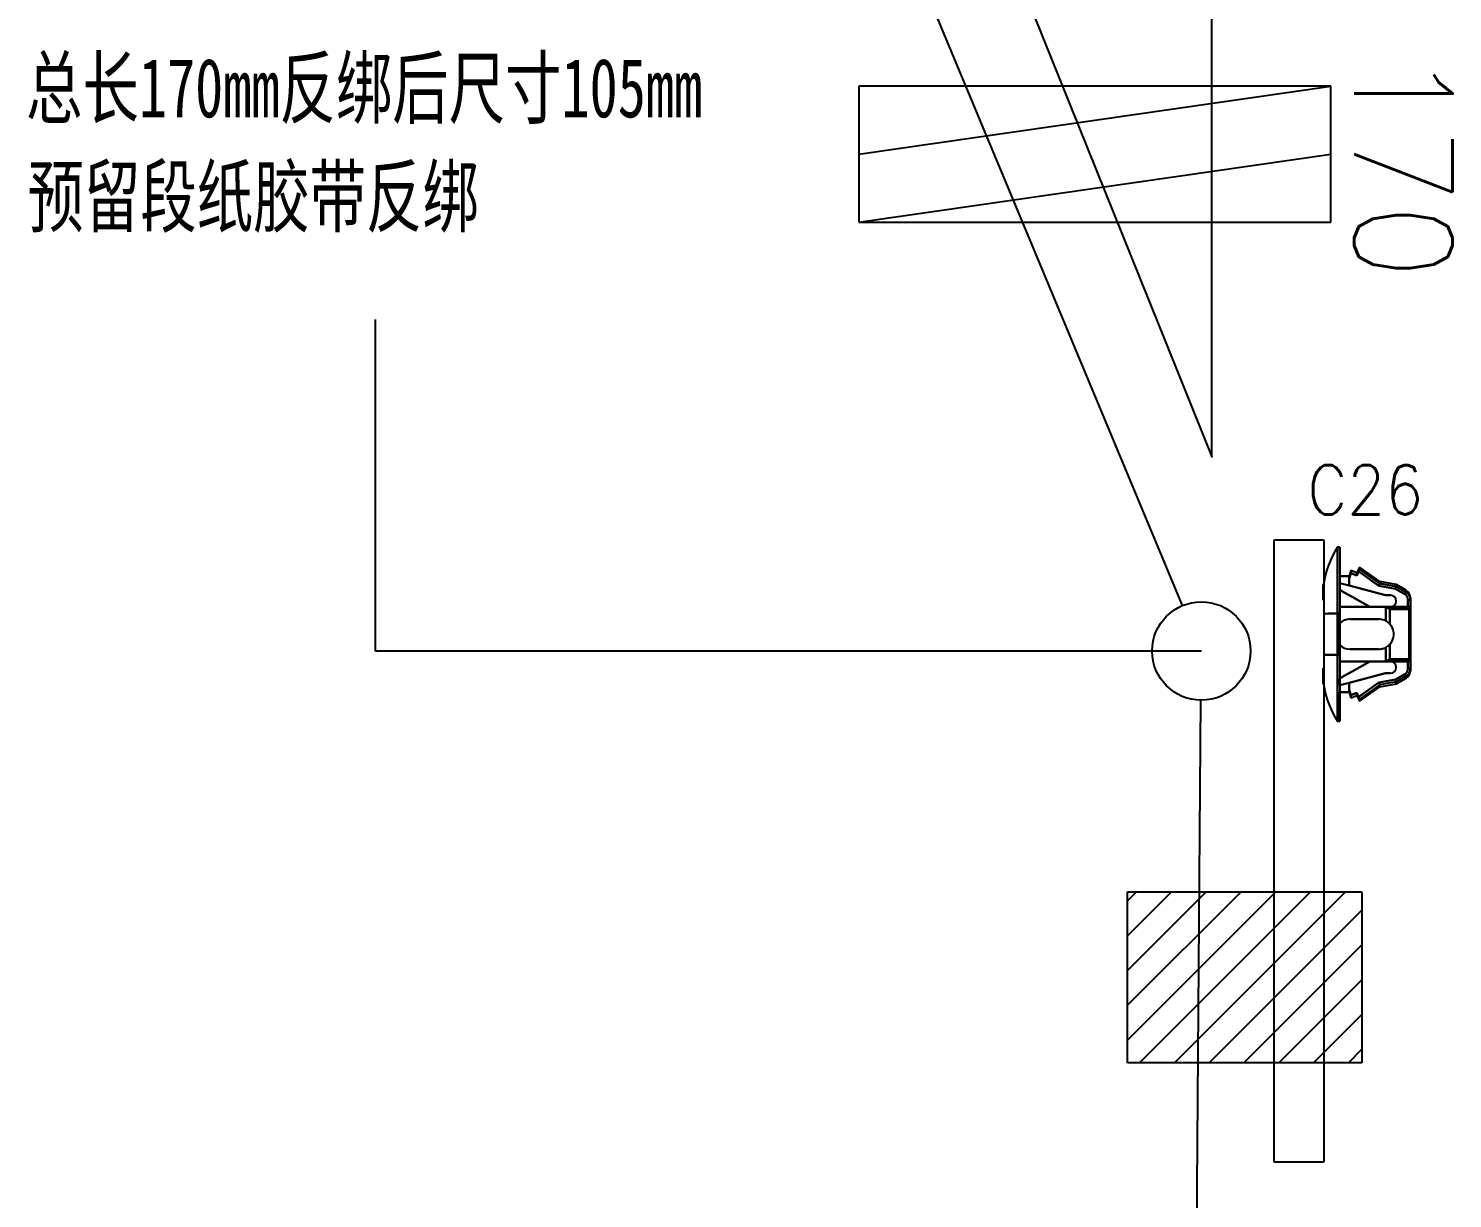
# Model space of a CAD drawing. Header units: inches. Extents: x 47316 to 59086, y 3141 to 11743.
# Drawn here: x 52761.3 to 52833.6, y 8859.3 to 8918.8 of the extents above; entities that cross this region are included whole.
import ezdxf

# ---------------------------------------------------------------- set-up
doc = ezdxf.new("R2010")
doc.units = ezdxf.units.IN
doc.header["$MEASUREMENT"] = 0
doc.styles.add('MtX_FangSong_GB2312', font='')
doc.styles.get("Standard").update_dxf_attribs({"font": ''})
doc.styles.get('MtX_FangSong_GB2312').set_extended_font_data('FangSong_GB2312')
doc.styles.get('Standard').set_extended_font_data('SimSun')
doc.linetypes.add('_VH_OTCON', pattern='A,0.0001,[7,VeSys.shx,S=0.1,R=0,X=0,Y=0],-0.4,[7,VeSys.shx,S=0.1,R=0,X=0,Y=0],-0.4,["X",Standard,S=1,R=0,X=-0.5,Y=-0.5],-0.0001,[7,VeSys.shx,S=0.1,R=0,X=0,Y=0],-0.4', length=1.2002)

msp = doc.modelspace()

# ---------------------------------------------------------------- linework, layer by layer
at = {"color": 0, "lineweight": -2}
for p, q in [((52827.473, 8915.822), (52803.499, 8915.822)), ((52803.499, 8915.822), (52803.499, 8908.908)), ((52803.499, 8912.365), (52827.473, 8915.822)), ((52827.473, 8908.908), (52827.473, 8915.822)), ((52803.499, 8908.908), (52827.473, 8912.365)), ((52803.499, 8908.908), (52827.473, 8908.908)), ((52778.943, 8890.723), (52778.943, 8903.962)), ((52778.943, 8887.129), (52778.943, 8890.723)), ((52820.89, 8887.129), (52778.943, 8887.129)), ((52824.674, 8874.9), (52817.139, 8867.365)), ((52822.907, 8874.9), (52817.139, 8869.132)), ((52821.139, 8874.9), (52817.139, 8870.9)), ((52819.371, 8874.9), (52817.139, 8872.668)), ((52817.603, 8874.9), (52817.139, 8874.436)), ((52817.139, 8866.21), (52817.139, 8874.9)), ((52817.139, 8874.9), (52829.046, 8874.9)), ((52826.442, 8874.9), (52817.752, 8866.21)), ((52828.21, 8874.9), (52819.52, 8866.21)), ((52829.046, 8874.9), (52829.046, 8866.21)), ((52829.046, 8873.968), (52821.288, 8866.21)), ((52829.046, 8872.2), (52823.056, 8866.21)), ((52829.046, 8870.433), (52824.823, 8866.21)), ((52829.046, 8868.665), (52826.591, 8866.21)), ((52829.046, 8866.897), (52828.359, 8866.21)), ((52829.046, 8866.21), (52817.139, 8866.21))]:
    msp.add_line(p, q, dxfattribs=at)
at = {"color": 0, "lineweight": -3}
for p, q in [((52824.592, 8892.779), (52827.119, 8892.779)), ((52827.119, 8892.779), (52827.119, 8861.159)), ((52827.119, 8861.159), (52824.592, 8861.159))]:
    msp.add_line(p, q, dxfattribs=at)
at = {"color": 0}
msp.add_line((52824.592, 8861.159), (52824.592, 8892.779), dxfattribs=at)
at = {"color": 0, "ltscale": 0.2}
for p, q in [((52827.802, 8889.037), (52827.802, 8892.405)), ((52827.802, 8889.037), (52827.802, 8892.405)), ((52827.928, 8889.037), (52827.928, 8892.405)), ((52827.928, 8892.405), (52827.928, 8889.037)), ((52827.802, 8883.564), (52827.802, 8886.932)), ((52827.802, 8886.932), (52827.802, 8883.564)), ((52827.928, 8886.932), (52827.928, 8883.564)), ((52827.928, 8886.932), (52827.928, 8883.564))]:
    msp.add_line(p, q, dxfattribs=at)
at = {"color": 0, "ltscale": 0.0075}
for p, q in [((52827.802, 8892.405), (52827.928, 8892.405)), ((52827.928, 8892.405), (52827.802, 8892.405)), ((52827.802, 8889.037), (52827.928, 8889.037)), ((52827.928, 8889.037), (52827.802, 8889.037)), ((52831.381, 8889.726), (52831.507, 8889.726)), ((52831.381, 8889.726), (52831.507, 8889.726)), ((52831.507, 8889.374), (52831.381, 8889.374)), ((52827.928, 8886.932), (52827.802, 8886.932)), ((52827.802, 8886.932), (52827.928, 8886.932)), ((52831.507, 8886.242), (52831.381, 8886.242)), ((52831.507, 8886.242), (52831.381, 8886.242)), ((52827.802, 8883.564), (52827.928, 8883.564)), ((52827.928, 8883.564), (52827.802, 8883.564))]:
    msp.add_line(p, q, dxfattribs=at)
at = {"color": 0, "ltscale": 0.087396}
for p, q in [((52827.928, 8892.405), (52827.928, 8890.933)), ((52827.928, 8883.564), (52827.928, 8885.036)), ((52827.928, 8883.564), (52827.928, 8885.036))]:
    msp.add_line(p, q, dxfattribs=at)
at = {"color": 0, "ltscale": 0.0875}
for p, q in [((52827.928, 8890.931), (52827.928, 8892.405)), ((52829.907, 8888.742), (52828.434, 8888.742)), ((52828.434, 8888.742), (52829.907, 8888.742)), ((52828.434, 8887.226), (52829.907, 8887.226)), ((52829.907, 8887.226), (52828.434, 8887.226)), ((52829.907, 8887.226), (52828.434, 8887.226))]:
    msp.add_line(p, q, dxfattribs=at)
at = {"color": 0, "ltscale": 0.018183}
msp.add_line((52828.476, 8891.226), (52828.392, 8890.931), dxfattribs=at)
at = {"color": 0, "ltscale": 0.008429}
for p, q in [((52828.476, 8891.084), (52828.476, 8891.226)), ((52828.791, 8885.011), (52828.791, 8884.869))]:
    msp.add_line(p, q, dxfattribs=at)
at = {"color": 0, "ltscale": 0.020195}
for p, q in [((52828.791, 8891.099), (52828.476, 8891.226)), ((52828.476, 8891.084), (52828.791, 8890.957)), ((52828.791, 8890.957), (52828.476, 8891.084)), ((52828.476, 8884.885), (52828.791, 8885.011)), ((52828.791, 8885.011), (52828.476, 8884.885)), ((52828.476, 8884.743), (52828.791, 8884.869))]:
    msp.add_line(p, q, dxfattribs=at)
at = {"color": 0, "ltscale": 0.008438}
msp.add_line((52828.476, 8891.226), (52828.476, 8891.083), dxfattribs=at)
at = {"color": 0, "ltscale": 0.019}
msp.add_line((52828.918, 8891.394), (52828.792, 8891.1), dxfattribs=at)
at = {"color": 0, "ltscale": 4.3e-05}
msp.add_line((52828.918, 8891.394), (52828.918, 8891.393), dxfattribs=at)
at = {"color": 0, "ltscale": 0.075271}
for p, q in [((52829.949, 8890.657), (52828.918, 8891.394)), ((52828.918, 8891.29), (52829.949, 8890.553)), ((52829.949, 8890.553), (52828.918, 8891.29)), ((52829.949, 8885.415), (52828.918, 8884.678)), ((52828.918, 8884.574), (52829.949, 8885.311))]:
    msp.add_line(p, q, dxfattribs=at)
at = {"color": 0, "ltscale": 4.9e-05}
msp.add_line((52828.918, 8891.394), (52828.918, 8891.393), dxfattribs=at)
at = {"color": 0, "ltscale": 0.000903}
msp.add_line((52828.918, 8891.393), (52828.918, 8891.378), dxfattribs=at)
at = {"color": 0, "ltscale": 0.000916}
msp.add_line((52828.918, 8891.393), (52828.918, 8891.378), dxfattribs=at)
at = {"color": 0, "ltscale": 0.005222}
msp.add_line((52828.918, 8891.378), (52828.918, 8891.29), dxfattribs=at)
at = {"color": 0, "ltscale": 0.005249}
msp.add_line((52828.918, 8891.378), (52828.918, 8891.289), dxfattribs=at)
at = {"color": 0, "ltscale": 0.047501}
for p, q in [((52827.086, 8890.51), (52827.086, 8889.71)), ((52827.086, 8889.71), (52827.086, 8890.51)), ((52827.086, 8886.258), (52827.086, 8885.458)), ((52827.086, 8885.458), (52827.086, 8886.258))]:
    msp.add_line(p, q, dxfattribs=at)
at = {"color": 0, "ltscale": 0.027499}
for p, q in [((52828.392, 8890.931), (52827.928, 8890.931)), ((52827.928, 8890.931), (52828.392, 8890.931)), ((52828.392, 8885.037), (52827.928, 8885.037)), ((52827.928, 8885.037), (52828.392, 8885.037))]:
    msp.add_line(p, q, dxfattribs=at)
at = {"color": 0, "ltscale": 0.028456}
for p, q in [((52828.392, 8890.456), (52827.928, 8890.579)), ((52827.928, 8890.579), (52828.392, 8890.456)), ((52828.392, 8885.513), (52827.928, 8885.389)), ((52827.928, 8885.389), (52828.392, 8885.513))]:
    msp.add_line(p, q, dxfattribs=at)
at = {"color": 0, "ltscale": 0.020602}
for p, q in [((52827.928, 8890.579), (52827.928, 8890.232)), ((52827.928, 8885.389), (52827.928, 8885.736)), ((52827.928, 8885.389), (52827.928, 8885.736))]:
    msp.add_line(p, q, dxfattribs=at)
at = {"color": 0, "ltscale": 0.020749}
msp.add_line((52827.928, 8890.23), (52827.928, 8890.579), dxfattribs=at)
at = {"color": 0, "ltscale": 0.018199}
for p, q in [((52828.392, 8890.789), (52828.476, 8891.084)), ((52828.476, 8891.084), (52828.392, 8890.789)), ((52828.392, 8885.179), (52828.476, 8884.885)), ((52828.476, 8884.885), (52828.392, 8885.179))]:
    msp.add_line(p, q, dxfattribs=at)
at = {"color": 0, "ltscale": 0.000342}
for p, q in [((52828.392, 8890.925), (52828.392, 8890.931)), ((52828.392, 8885.037), (52828.392, 8885.043))]:
    msp.add_line(p, q, dxfattribs=at)
at = {"color": 0, "ltscale": 0.006641}
msp.add_line((52828.392, 8890.931), (52828.392, 8890.819), dxfattribs=at)
at = {"color": 0, "ltscale": 0.002142}
msp.add_line((52828.392, 8890.895), (52828.392, 8890.931), dxfattribs=at)
at = {"color": 0, "ltscale": 0.00033}
for p, q in [((52828.392, 8890.931), (52828.392, 8890.926)), ((52828.392, 8885.043), (52828.392, 8885.037)), ((52828.791, 8884.869), (52828.791, 8884.875))]:
    msp.add_line(p, q, dxfattribs=at)
at = {"color": 0, "ltscale": 0.002136}
msp.add_line((52828.392, 8890.931), (52828.392, 8890.895), dxfattribs=at)
at = {"color": 0, "ltscale": 0.001825}
msp.add_line((52828.392, 8890.926), (52828.392, 8890.895), dxfattribs=at)
at = {"color": 0, "ltscale": 0.003674}
for p, q in [((52828.392, 8890.864), (52828.392, 8890.925)), ((52828.392, 8885.043), (52828.392, 8885.105))]:
    msp.add_line(p, q, dxfattribs=at)
at = {"color": 0, "ltscale": 0.006299}
msp.add_line((52828.392, 8890.789), (52828.392, 8890.895), dxfattribs=at)
at = {"color": 0, "ltscale": 0.006305}
msp.add_line((52828.392, 8890.895), (52828.392, 8890.789), dxfattribs=at)
at = {"color": 0, "ltscale": 0.00329}
msp.add_line((52828.392, 8890.808), (52828.392, 8890.864), dxfattribs=at)
at = {"color": 0, "ltscale": 0.019785}
for p, q in [((52828.392, 8890.456), (52828.392, 8890.789)), ((52828.392, 8890.789), (52828.392, 8890.456)), ((52828.392, 8885.513), (52828.392, 8885.179)), ((52828.392, 8885.179), (52828.392, 8885.513))]:
    msp.add_line(p, q, dxfattribs=at)
at = {"color": 0, "ltscale": 0.002185}
msp.add_line((52828.476, 8891.156), (52828.476, 8891.193), dxfattribs=at)
at = {"color": 0, "ltscale": 0.013619}
for p, q in [((52828.791, 8890.957), (52828.882, 8891.168)), ((52828.882, 8891.168), (52828.791, 8890.957)), ((52828.791, 8885.011), (52828.882, 8884.8)), ((52828.882, 8884.8), (52828.791, 8885.011))]:
    msp.add_line(p, q, dxfattribs=at)
at = {"color": 0, "ltscale": 0.000912}
for p, q in [((52828.791, 8891.099), (52828.791, 8891.084)), ((52828.476, 8884.758), (52828.476, 8884.743))]:
    msp.add_line(p, q, dxfattribs=at)
at = {"color": 0, "ltscale": 0.002869}
msp.add_line((52828.791, 8891.045), (52828.791, 8891.094), dxfattribs=at)
at = {"color": 0, "ltscale": 0.00282}
for p, q in [((52828.791, 8891.084), (52828.791, 8891.036)), ((52828.476, 8884.806), (52828.476, 8884.758))]:
    msp.add_line(p, q, dxfattribs=at)
at = {"color": 0, "ltscale": 0.004715}
msp.add_line((52828.791, 8890.957), (52828.792, 8891.037), dxfattribs=at)
at = {"color": 0, "ltscale": 0.004687}
msp.add_line((52828.791, 8891.036), (52828.791, 8890.957), dxfattribs=at)
at = {"color": 0, "ltscale": 0.0009}
msp.add_line((52828.792, 8891.084), (52828.792, 8891.1), dxfattribs=at)
at = {"color": 0, "ltscale": 0.002856}
msp.add_line((52828.792, 8891.094), (52828.792, 8891.046), dxfattribs=at)
at = {"color": 0, "ltscale": 0.002832}
msp.add_line((52828.792, 8891.037), (52828.792, 8891.084), dxfattribs=at)
at = {"color": 0, "ltscale": 0.074459}
for p, q in [((52828.882, 8891.168), (52829.902, 8890.439)), ((52829.902, 8890.439), (52828.882, 8891.168)), ((52828.882, 8884.8), (52829.902, 8885.529)), ((52829.902, 8885.529), (52828.882, 8884.8))]:
    msp.add_line(p, q, dxfattribs=at)
at = {"color": 0, "ltscale": 0.004321}
for p, q in [((52829.93, 8890.506), (52829.902, 8890.439)), ((52829.902, 8890.439), (52829.93, 8890.506)), ((52829.902, 8885.529), (52829.93, 8885.462)), ((52829.93, 8885.462), (52829.902, 8885.529))]:
    msp.add_line(p, q, dxfattribs=at)
at = {"color": 0, "ltscale": 0.000205}
for p, q in [((52829.932, 8890.51), (52829.93, 8890.506)), ((52829.93, 8890.506), (52829.932, 8890.51)), ((52829.93, 8885.462), (52829.932, 8885.459)), ((52829.932, 8885.459), (52829.93, 8885.462))]:
    msp.add_line(p, q, dxfattribs=at)
at = {"color": 0, "ltscale": 0.002621}
for p, q in [((52829.949, 8890.55), (52829.932, 8890.51)), ((52829.932, 8890.51), (52829.949, 8890.55)), ((52829.932, 8885.459), (52829.949, 8885.418)), ((52829.949, 8885.418), (52829.932, 8885.459))]:
    msp.add_line(p, q, dxfattribs=at)
at = {"color": 0, "ltscale": 0.006168}
for p, q in [((52829.949, 8890.553), (52829.949, 8890.657)), ((52829.949, 8890.657), (52829.949, 8890.553))]:
    msp.add_line(p, q, dxfattribs=at)
at = {"color": 0, "ltscale": 0.05076}
for p, q in [((52830.791, 8890.51), (52829.949, 8890.657)), ((52829.949, 8885.311), (52830.791, 8885.459))]:
    msp.add_line(p, q, dxfattribs=at)
at = {"color": 0, "ltscale": 0.050773}
for p, q in [((52829.949, 8890.55), (52830.791, 8890.403)), ((52830.791, 8890.403), (52829.949, 8890.55)), ((52830.791, 8885.565), (52829.949, 8885.418))]:
    msp.add_line(p, q, dxfattribs=at)
at = {"color": 0, "ltscale": 0.006223}
for p, q in [((52830.791, 8890.51), (52830.791, 8890.405)), ((52830.791, 8890.51), (52830.791, 8890.405)), ((52830.791, 8885.459), (52830.791, 8885.563))]:
    msp.add_line(p, q, dxfattribs=at)
at = {"color": 0, "ltscale": 0.034946}
for p, q in [((52831.298, 8890.212), (52830.791, 8890.51)), ((52830.791, 8885.459), (52831.298, 8885.757))]:
    msp.add_line(p, q, dxfattribs=at)
at = {"color": 0, "ltscale": 0.015289}
msp.add_line((52828.152, 8890.103), (52827.928, 8890.23), dxfattribs=at)
at = {"color": 0, "ltscale": 0.015242}
for p, q in [((52827.928, 8890.23), (52828.152, 8890.104)), ((52828.152, 8885.865), (52827.928, 8885.739))]:
    msp.add_line(p, q, dxfattribs=at)
at = {"color": 0, "ltscale": 0.026985}
for p, q in [((52828.152, 8890.104), (52828.547, 8889.88)), ((52828.547, 8886.088), (52828.152, 8885.865))]:
    msp.add_line(p, q, dxfattribs=at)
at = {"color": 0, "ltscale": 0.02697}
msp.add_line((52828.547, 8889.88), (52828.152, 8890.103), dxfattribs=at)
at = {"color": 0, "ltscale": 0.11383}
for p, q in [((52830.244, 8889.963), (52828.392, 8890.456)), ((52828.392, 8890.456), (52830.244, 8889.963)), ((52830.244, 8886.006), (52828.392, 8885.513)), ((52828.392, 8885.513), (52830.244, 8886.006))]:
    msp.add_line(p, q, dxfattribs=at)
at = {"color": 0, "ltscale": 0.065039}
msp.add_line((52829.444, 8889.374), (52828.49, 8889.912), dxfattribs=at)
at = {"color": 0, "ltscale": 0.06116}
msp.add_line((52829.444, 8889.374), (52828.547, 8889.88), dxfattribs=at)
at = {"color": 0, "ltscale": 0.061156}
for p, q in [((52828.547, 8889.88), (52829.444, 8889.374)), ((52829.444, 8886.595), (52828.547, 8886.088))]:
    msp.add_line(p, q, dxfattribs=at)
at = {"color": 0, "ltscale": 0.051095}
for p, q in [((52829.902, 8890.439), (52830.75, 8890.291)), ((52830.75, 8890.291), (52829.902, 8890.439)), ((52829.902, 8885.529), (52830.75, 8885.677)), ((52830.75, 8885.677), (52829.902, 8885.529))]:
    msp.add_line(p, q, dxfattribs=at)
at = {"color": 0, "ltscale": 0.014999}
for p, q in [((52830.496, 8889.963), (52830.244, 8889.963)), ((52830.244, 8889.963), (52830.496, 8889.963)), ((52830.496, 8886.006), (52830.244, 8886.006)), ((52830.496, 8886.006), (52830.244, 8886.006)), ((52830.244, 8886.006), (52830.496, 8886.006))]:
    msp.add_line(p, q, dxfattribs=at)
at = {"color": 0, "ltscale": 0.004276}
for p, q in [((52830.774, 8890.359), (52830.75, 8890.291)), ((52830.75, 8890.291), (52830.775, 8890.359)), ((52830.775, 8885.61), (52830.75, 8885.677)), ((52830.75, 8885.677), (52830.774, 8885.61))]:
    msp.add_line(p, q, dxfattribs=at)
at = {"color": 0, "ltscale": 0.0329}
for p, q in [((52830.75, 8890.291), (52831.227, 8890.01)), ((52831.227, 8890.01), (52830.75, 8890.291)), ((52830.75, 8885.677), (52831.227, 8885.958)), ((52831.227, 8885.958), (52830.75, 8885.677))]:
    msp.add_line(p, q, dxfattribs=at)
at = {"color": 0, "ltscale": 0.002806}
for p, q in [((52830.791, 8890.403), (52830.774, 8890.359)), ((52830.774, 8885.61), (52830.791, 8885.565))]:
    msp.add_line(p, q, dxfattribs=at)
at = {"color": 0, "ltscale": 0.00266}
for p, q in [((52830.776, 8890.361), (52830.791, 8890.403)), ((52830.791, 8885.565), (52830.776, 8885.608))]:
    msp.add_line(p, q, dxfattribs=at)
at = {"color": 0, "ltscale": 0.034208}
for p, q in [((52831.288, 8890.113), (52830.791, 8890.405)), ((52831.288, 8885.855), (52830.791, 8885.563))]:
    msp.add_line(p, q, dxfattribs=at)
at = {"color": 0, "ltscale": 0.000128}
for p, q in [((52830.791, 8890.403), (52830.791, 8890.405)), ((52830.791, 8885.563), (52830.791, 8885.565)), ((52830.791, 8885.565), (52830.791, 8885.563))]:
    msp.add_line(p, q, dxfattribs=at)
at = {"color": 0, "ltscale": 0.034163}
for p, q in [((52830.791, 8890.403), (52831.288, 8890.113)), ((52831.288, 8885.855), (52830.791, 8885.565))]:
    msp.add_line(p, q, dxfattribs=at)
at = {"color": 0, "ltscale": 0.007092}
for p, q in [((52831.227, 8890.01), (52831.288, 8890.113)), ((52831.288, 8890.113), (52831.227, 8890.01)), ((52831.288, 8885.855), (52831.227, 8885.958)), ((52831.227, 8885.958), (52831.288, 8885.855))]:
    msp.add_line(p, q, dxfattribs=at)
at = {"color": 0, "ltscale": 0.005864}
msp.add_line((52831.299, 8890.211), (52831.288, 8890.113), dxfattribs=at)
at = {"color": 0, "ltscale": 0.005865}
for p, q in [((52831.299, 8890.211), (52831.288, 8890.113)), ((52831.288, 8885.855), (52831.299, 8885.757))]:
    msp.add_line(p, q, dxfattribs=at)
at = {"color": 0, "ltscale": 0.015717}
msp.add_line((52831.507, 8889.848), (52831.507, 8889.583), dxfattribs=at)
at = {"color": 0, "ltscale": 0.015729}
msp.add_line((52831.507, 8889.583), (52831.507, 8889.848), dxfattribs=at)
at = {"color": 0, "ltscale": 0.040567}
for p, q in [((52827.119, 8889.037), (52827.802, 8889.037)), ((52827.119, 8886.932), (52827.802, 8886.932))]:
    msp.add_line(p, q, dxfattribs=at)
at = {"color": 0, "ltscale": 0.040569}
for p, q in [((52827.119, 8889.037), (52827.802, 8889.037)), ((52827.802, 8886.932), (52827.119, 8886.932))]:
    msp.add_line(p, q, dxfattribs=at)
at = {"color": 0, "ltscale": 0.035001}
msp.add_line((52827.928, 8889.037), (52827.339, 8889.037), dxfattribs=at)
msp.add_line((52827.928, 8889.037), (52827.339, 8889.037), dxfattribs=at)
at = {"color": 0, "ltscale": 0.125}
for p, q in [((52827.802, 8886.932), (52827.802, 8889.037)), ((52827.802, 8889.037), (52827.802, 8886.932)), ((52827.928, 8886.932), (52827.928, 8889.037)), ((52827.928, 8889.037), (52827.928, 8886.932))]:
    msp.add_line(p, q, dxfattribs=at)
at = {"color": 0, "ltscale": 0.089999}
for p, q in [((52827.928, 8889.374), (52829.444, 8889.374)), ((52829.444, 8889.374), (52827.928, 8889.374)), ((52829.444, 8886.595), (52827.928, 8886.595)), ((52827.928, 8886.595), (52829.444, 8886.595))]:
    msp.add_line(p, q, dxfattribs=at)
at = {"color": 0, "ltscale": 0.040697}
msp.add_line((52829.287, 8889.374), (52828.602, 8889.374), dxfattribs=at)
at = {"color": 0, "ltscale": 0.040701}
msp.add_line((52828.602, 8889.374), (52829.287, 8889.374), dxfattribs=at)
at = {"color": 0, "ltscale": 0.039936}
for p, q in [((52829.444, 8889.374), (52830.117, 8889.374)), ((52830.117, 8889.374), (52829.444, 8889.374)), ((52830.117, 8886.595), (52829.444, 8886.595)), ((52829.444, 8886.595), (52830.117, 8886.595))]:
    msp.add_line(p, q, dxfattribs=at)
at = {"color": 0, "ltscale": 0.048712}
msp.add_line((52830.264, 8889.374), (52829.444, 8889.374), dxfattribs=at)
at = {"color": 0, "ltscale": 0.082565}
for p, q in [((52831.507, 8889.374), (52830.117, 8889.374)), ((52830.117, 8889.374), (52831.507, 8889.374)), ((52830.117, 8886.595), (52831.507, 8886.595)), ((52831.507, 8886.595), (52830.117, 8886.595))]:
    msp.add_line(p, q, dxfattribs=at)
at = {"color": 0, "ltscale": 0.041339}
for p, q in [((52830.258, 8889.352), (52830.258, 8888.656)), ((52830.258, 8888.656), (52830.258, 8889.352)), ((52830.258, 8887.313), (52830.258, 8886.616)), ((52830.258, 8886.616), (52830.258, 8887.313))]:
    msp.add_line(p, q, dxfattribs=at)
at = {"color": 0, "ltscale": 0.002634}
for p, q in [((52830.258, 8889.352), (52830.299, 8889.336)), ((52830.299, 8886.632), (52830.258, 8886.616))]:
    msp.add_line(p, q, dxfattribs=at)
at = {"color": 0, "ltscale": 0.002635}
for p, q in [((52830.3, 8889.337), (52830.258, 8889.352)), ((52830.258, 8886.616), (52830.3, 8886.632))]:
    msp.add_line(p, q, dxfattribs=at)
at = {"color": 0, "ltscale": 0.008279}
msp.add_line((52830.404, 8889.374), (52830.264, 8889.374), dxfattribs=at)
at = {"color": 0, "ltscale": 0.005516}
msp.add_line((52830.497, 8889.374), (52830.404, 8889.374), dxfattribs=at)
at = {"color": 0, "ltscale": 0.044711}
for p, q in [((52830.468, 8888.494), (52830.468, 8889.247)), ((52830.468, 8889.247), (52830.468, 8888.494)), ((52830.468, 8886.721), (52830.468, 8887.474)), ((52830.468, 8887.474), (52830.468, 8886.721))]:
    msp.add_line(p, q, dxfattribs=at)
at = {"color": 0, "ltscale": 0.057954}
for p, q in [((52830.468, 8889.247), (52831.443, 8889.247)), ((52831.443, 8889.247), (52830.468, 8889.247)), ((52831.443, 8886.721), (52830.468, 8886.721)), ((52830.468, 8886.721), (52831.443, 8886.721))]:
    msp.add_line(p, q, dxfattribs=at)
at = {"color": 0, "ltscale": 0.052501}
msp.add_line((52831.381, 8889.374), (52830.496, 8889.374), dxfattribs=at)
at = {"color": 0, "ltscale": 0.020941}
for p, q in [((52831.381, 8889.726), (52831.381, 8889.374)), ((52831.381, 8889.374), (52831.381, 8889.726)), ((52831.507, 8889.374), (52831.507, 8889.726)), ((52831.507, 8889.726), (52831.507, 8889.374)), ((52831.381, 8886.242), (52831.381, 8886.595)), ((52831.381, 8886.595), (52831.381, 8886.242)), ((52831.507, 8886.242), (52831.507, 8886.595)), ((52831.507, 8886.595), (52831.507, 8886.242))]:
    msp.add_line(p, q, dxfattribs=at)
at = {"color": 0, "ltscale": 0.15}
for p, q in [((52831.443, 8886.721), (52831.443, 8889.247)), ((52831.443, 8889.247), (52831.443, 8886.721))]:
    msp.add_line(p, q, dxfattribs=at)
at = {"color": 0, "ltscale": 0.012512}
for p, q in [((52831.507, 8889.373), (52831.507, 8889.583)), ((52831.507, 8886.385), (52831.507, 8886.596))]:
    msp.add_line(p, q, dxfattribs=at)
at = {"color": 0, "ltscale": 0.000995}
for p, q in [((52831.507, 8889.357), (52831.507, 8889.374)), ((52831.507, 8889.374), (52831.507, 8889.357)), ((52831.507, 8886.595), (52831.507, 8886.612)), ((52831.507, 8886.612), (52831.507, 8886.595))]:
    msp.add_line(p, q, dxfattribs=at)
at = {"color": 0, "ltscale": 0.163214}
msp.add_line((52831.507, 8886.61), (52831.507, 8889.358), dxfattribs=at)
at = {"color": 0, "ltscale": 0.163013}
msp.add_line((52831.507, 8889.357), (52831.507, 8886.612), dxfattribs=at)
at = {"color": 0, "ltscale": 0.001863}
msp.add_line((52830.447, 8888.516), (52830.468, 8888.494), dxfattribs=at)
at = {"color": 0, "ltscale": 0.000505}
msp.add_line((52830.468, 8888.494), (52830.462, 8888.5), dxfattribs=at)
at = {"color": 0, "ltscale": 0.02751}
msp.add_line((52827.802, 8886.932), (52827.339, 8886.932), dxfattribs=at)
msp.add_line((52827.802, 8886.932), (52827.339, 8886.932), dxfattribs=at)
at = {"color": 0, "ltscale": 0.000598}
msp.add_line((52830.468, 8887.474), (52830.461, 8887.467), dxfattribs=at)
at = {"color": 0, "ltscale": 0.064963}
msp.add_line((52828.491, 8886.057), (52829.444, 8886.595), dxfattribs=at)
at = {"color": 0, "ltscale": 0.061161}
msp.add_line((52828.547, 8886.088), (52829.444, 8886.595), dxfattribs=at)
at = {"color": 0, "ltscale": 0.000399}
msp.add_line((52831.506, 8886.617), (52831.507, 8886.61), dxfattribs=at)
at = {"color": 0, "ltscale": 0.012915}
msp.add_line((52831.507, 8886.168), (52831.507, 8886.385), dxfattribs=at)
at = {"color": 0, "ltscale": 0.004422}
msp.add_line((52831.507, 8886.242), (52831.507, 8886.168), dxfattribs=at)
at = {"color": 0, "ltscale": 0.006183}
msp.add_line((52831.507, 8886.138), (52831.507, 8886.242), dxfattribs=at)
at = {"color": 0, "ltscale": 0.007248}
msp.add_line((52831.507, 8886.242), (52831.507, 8886.12), dxfattribs=at)
at = {"color": 0, "ltscale": 0.001605}
msp.add_line((52831.507, 8886.154), (52831.507, 8886.127), dxfattribs=at)
at = {"color": 0, "ltscale": 0.015215}
msp.add_line((52827.928, 8885.739), (52828.151, 8885.865), dxfattribs=at)
at = {"color": 0, "ltscale": 0.02701}
msp.add_line((52828.151, 8885.865), (52828.547, 8886.088), dxfattribs=at)
at = {"color": 0, "ltscale": 0.075264}
msp.add_line((52829.949, 8885.415), (52828.918, 8884.678), dxfattribs=at)
at = {"color": 0, "ltscale": 0.050769}
msp.add_line((52830.791, 8885.565), (52829.949, 8885.415), dxfattribs=at)
at = {"color": 0, "ltscale": 0.006165}
for p, q in [((52829.949, 8885.311), (52829.949, 8885.415)), ((52829.949, 8885.311), (52829.949, 8885.415)), ((52828.918, 8884.574), (52828.918, 8884.678))]:
    msp.add_line(p, q, dxfattribs=at)
at = {"color": 0, "ltscale": 0.006219}
msp.add_line((52830.791, 8885.563), (52830.791, 8885.459), dxfattribs=at)
at = {"color": 0, "ltscale": 0.00587}
msp.add_line((52831.299, 8885.757), (52831.288, 8885.855), dxfattribs=at)
at = {"color": 0, "ltscale": 0.008441}
for p, q in [((52828.392, 8885.037), (52828.392, 8885.179)), ((52828.392, 8885.179), (52828.392, 8885.037)), ((52828.792, 8884.869), (52828.791, 8885.011))]:
    msp.add_line(p, q, dxfattribs=at)
at = {"color": 0, "ltscale": 0.008432}
msp.add_line((52828.392, 8885.179), (52828.392, 8885.037), dxfattribs=at)
at = {"color": 0, "ltscale": 0.00434}
msp.add_line((52828.392, 8885.105), (52828.392, 8885.178), dxfattribs=at)
at = {"color": 0, "ltscale": 0.002209}
msp.add_line((52828.392, 8885.08), (52828.392, 8885.043), dxfattribs=at)
at = {"color": 0, "ltscale": 0.000286}
for p, q in [((52828.393, 8885.038), (52828.392, 8885.043)), ((52828.392, 8885.043), (52828.393, 8885.038))]:
    msp.add_line(p, q, dxfattribs=at)
at = {"color": 0, "ltscale": 0.018174}
msp.add_line((52828.392, 8885.037), (52828.476, 8884.743), dxfattribs=at)
at = {"color": 0, "ltscale": 0.004681}
for p, q in [((52828.476, 8884.806), (52828.476, 8884.885)), ((52828.476, 8884.885), (52828.476, 8884.806))]:
    msp.add_line(p, q, dxfattribs=at)
at = {"color": 0, "ltscale": 0.002823}
msp.add_line((52828.476, 8884.758), (52828.476, 8884.806), dxfattribs=at)
at = {"color": 0, "ltscale": 0.000925}
msp.add_line((52828.476, 8884.743), (52828.476, 8884.758), dxfattribs=at)
at = {"color": 0, "ltscale": 0.004291}
msp.add_line((52828.791, 8884.939), (52828.791, 8885.011), dxfattribs=at)
at = {"color": 0, "ltscale": 0.003809}
msp.add_line((52828.791, 8884.875), (52828.791, 8884.939), dxfattribs=at)
at = {"color": 0, "ltscale": 0.001593}
msp.add_line((52828.792, 8884.901), (52828.792, 8884.874), dxfattribs=at)
at = {"color": 0, "ltscale": 0.000327}
msp.add_line((52828.792, 8884.874), (52828.792, 8884.869), dxfattribs=at)
at = {"color": 0, "ltscale": 0.019025}
msp.add_line((52828.792, 8884.869), (52828.918, 8884.574), dxfattribs=at)
at = {"color": 0, "linetype": '_VH_OTCON', "lineweight": -2, "ltscale": 5}
msp.add_line((52820.37, 8819.961), (52820.87, 8884.629), dxfattribs=at)
at = {"color": 0, "ltscale": 0.006177}
msp.add_line((52828.918, 8884.678), (52828.918, 8884.574), dxfattribs=at)
at = {"color": 0, "linetype": '_VH_OTCON', "lineweight": -2, "ltscale": 5}
msp.add_lwpolyline([(52819.928, 8889.436), (52807.511, 8919.235), (52811.468, 8921.705), (52821.428, 8896.999), (52821.428, 8937.004)], dxfattribs=at)
at = {"color": 0}
for points in [[(52831.507, 8889.726), (52831.491, 8889.842), (52831.447, 8889.95), (52831.379, 8890.042), (52831.288, 8890.113)], [(52831.507, 8889.726), (52831.492, 8889.84), (52831.45, 8889.947), (52831.396, 8890.024), (52831.288, 8890.113)], [(52830.614, 8888.258), (52830.574, 8888.344), (52830.468, 8888.494)], [(52830.468, 8887.474), (52830.574, 8887.625), (52830.614, 8887.711)], [(52831.288, 8885.855), (52831.379, 8885.927), (52831.448, 8886.02), (52831.492, 8886.127), (52831.507, 8886.242)], [(52831.288, 8885.855), (52831.364, 8885.912), (52831.426, 8885.983), (52831.479, 8886.086), (52831.507, 8886.242)]]:
    msp.add_lwpolyline(points, dxfattribs=at)
at = {"color": 0, "linetype": 'Continuous', "lineweight": -2}
msp.add_circle((52820.89, 8887.129), 2.5, dxfattribs=at)
at = {"color": 0}
for centre, radius, start, end in [((52832.491, 8889.551), 5.489, 148.67343, 169.93567), ((52828.271, 8891.431), 0.665, 336.71641, 343.36569), ((52828.301, 8891.42), 0.633, 336.54772, 343.54197), ((52828.713, 8891.306), 0.205, 341.51628, 355.58002), ((52828.715, 8891.306), 0.204, 341.36901, 355.48204), ((52830.496, 8889.668), 0.295, 270.00789, 89.99212), ((52830.496, 8889.668), 0.295, 270.02454, 89.97546), ((52830.986, 8889.637), 0.444, 46.29414, 57.05461), ((52831.078, 8889.757), 0.294, 42.99511, 59.46634), ((52831.08, 8889.757), 0.293, 26.81547, 43.34667), ((52831.063, 8889.743), 0.315, 27.61613, 42.98085), ((52831.077, 8889.843), 0.43, 0.65733, 58.8491), ((52831.059, 8889.738), 0.32, 13.24655, 28.15961), ((52831.042, 8889.732), 0.338, 13.26413, 27.58592), ((52830.851, 8889.71), 0.529, 1.76822, 10.88392), ((52831.021, 8889.727), 0.36, 359.88103, 13.31213), ((52830.117, 8888.898), 0.476, 72.74813, 90.03792), ((52830.121, 8888.921), 0.453, 72.36347, 90.54301), ((52829.957, 8888.511), 0.894, 62.72272, 67.4531), ((52829.96, 8888.519), 0.886, 62.65799, 67.43288), ((52829.738, 8888.098), 1.361, 57.60181, 62.51439), ((52829.75, 8888.119), 1.337, 57.55164, 62.45804), ((52831.128, 8889.528), 0.422, 318.30512, 328.9783), ((52831.118, 8889.536), 0.435, 318.46706, 328.80891), ((52831.342, 8889.399), 0.172, 329.20529, 338.81672), ((52831.342, 8889.398), 0.172, 329.32222, 338.9686), ((52831.445, 8889.362), 0.0617, 335.4196, 356.57636), ((52831.445, 8889.362), 0.0623, 335.41089, 356.31601), ((52831.446, 8889.36), 0.0611, 337.77675, 357.33301), ((52831.446, 8889.36), 0.0615, 337.7243, 357.12035), ((52828.433, 8887.985), 0.757, 89.97561, 131.81866), ((52828.438, 8887.973), 0.769, 90.32706, 131.51479), ((52828.434, 8887.979), 0.763, 90.04843, 107.91343), ((52829.907, 8887.984), 0.758, 62.42069, 89.99956), ((52829.906, 8887.979), 0.763, 75.60919, 89.95117), ((52829.904, 8887.978), 0.764, 62.39705, 89.7505), ((52829.905, 8887.981), 0.761, 52.68806, 62.37343), ((52829.905, 8887.976), 0.765, 52.95203, 62.57487), ((52829.927, 8888.004), 0.73, 42.19852, 52.97278), ((52829.907, 8887.983), 0.759, 42.33376, 52.70297), ((52829.898, 8887.981), 0.767, 21.09952, 42.00448), ((52829.906, 8887.984), 0.759, 16.43481, 29.93114), ((52829.898, 8887.987), 0.767, 318.00076, 338.90155), ((52829.906, 8887.985), 0.759, 335.83724, 344.99704), ((52829.907, 8887.985), 0.758, 336.53322, 343.48916), ((52829.907, 8887.981), 0.758, 0.21203, 21.35418), ((52829.907, 8887.987), 0.758, 338.64582, 359.78797), ((52829.895, 8887.983), 0.769, 0.06564, 20.89906), ((52829.895, 8887.985), 0.769, 339.09881, 359.93401), ((52828.433, 8887.984), 0.757, 228.19182, 270.02562), ((52828.433, 8887.982), 0.756, 228.15455, 252.29646), ((52828.438, 8887.995), 0.769, 228.48521, 269.67294), ((52829.907, 8887.984), 0.758, 270.00045, 297.5793), ((52829.904, 8887.99), 0.764, 270.2495, 297.60295), ((52829.906, 8887.99), 0.764, 270.05597, 285.26814), ((52829.907, 8887.984), 0.758, 270.00023, 284.48357), ((52829.906, 8887.989), 0.763, 270.04823, 284.60816), ((52829.905, 8887.992), 0.765, 297.42513, 307.04797), ((52829.905, 8887.987), 0.761, 297.62657, 307.31194), ((52829.927, 8887.964), 0.73, 307.02723, 317.80148), ((52829.907, 8887.985), 0.759, 307.29702, 317.66623), ((52830.117, 8887.071), 0.476, 269.96208, 287.25188), ((52830.121, 8887.048), 0.453, 269.46073, 287.63345), ((52829.957, 8887.457), 0.894, 292.54644, 297.2781), ((52829.96, 8887.45), 0.886, 292.56691, 297.34235), ((52829.738, 8887.871), 1.362, 297.48589, 302.39785), ((52829.75, 8887.85), 1.337, 297.54216, 302.44811), ((52830.496, 8886.3), 0.295, 270.00789, 89.99212), ((52830.496, 8886.3), 0.295, 270.02454, 89.97546), ((52831.042, 8886.236), 0.338, 332.37989, 346.69588), ((52831.058, 8886.231), 0.321, 331.83953, 346.76125), ((52831.021, 8886.241), 0.36, 346.64603, 0.12295), ((52830.851, 8886.259), 0.53, 349.0695, 358.20905), ((52831.128, 8886.44), 0.423, 31.05122, 41.70229), ((52831.117, 8886.432), 0.436, 31.1803, 41.50628), ((52831.342, 8886.57), 0.172, 21.18182, 30.79787), ((52831.342, 8886.57), 0.172, 21.02989, 30.68309), ((52831.446, 8886.609), 0.0611, 2.66673, 22.2213), ((52831.446, 8886.609), 0.0615, 2.87695, 22.27225), ((52832.491, 8886.417), 5.489, 190.06433, 211.32658), ((52832.491, 8886.417), 5.489, 190.06433, 211.32658), ((52831.078, 8886.211), 0.294, 300.52892, 316.96533), ((52830.987, 8886.33), 0.443, 302.9072, 313.70291), ((52831.063, 8886.226), 0.315, 316.97644, 332.3479), ((52831.081, 8886.211), 0.292, 316.60635, 333.18927), ((52831.077, 8886.125), 0.43, 301.1525, 359.34265), ((52828.299, 8884.548), 0.635, 16.48269, 23.44544), ((52828.271, 8884.537), 0.665, 16.64102, 23.28495), ((52828.716, 8884.663), 0.203, 4.38921, 18.61835), ((52828.712, 8884.662), 0.206, 4.44161, 18.47784)]:
    msp.add_arc(centre, radius, start, end, dxfattribs=at)

# ---------------------------------------------------------------- texts
at = {"color": 0, "lineweight": -2, "style": 'MtX_FangSong_GB2312', "width": 0.7}
for s, p in [('总长170mm反绑后尺寸105mm', (52761.197, 8914.237)), ('预留段纸胶带反绑', (52761.276, 8908.718))]:
    msp.add_text(s, height=3, dxfattribs=at).set_placement(p)
at = {"color": 7, "linetype": '_VH_OTCON', "lineweight": 18, "ltscale": 5, "insert": (52833.647, 8917.567), "char_height": 5, "width": 12.85714, "attachment_point": 1, "rotation": 270}
msp.add_mtext('\\Fromans.shx;\\W0.9000000000;\\T1.0000000000;\\o\\l170', dxfattribs=at)
at = {"color": 21, "linetype": 'Continuous', "lineweight": 15, "insert": (52826.277, 8896.569), "char_height": 2.5, "width": 6.53571, "attachment_point": 1}
msp.add_mtext('\\Fromans.shx;\\W0.9000000000;\\T1.0000000000;\\o\\lC26', dxfattribs=at)

doc.saveas('drawing.dxf')
